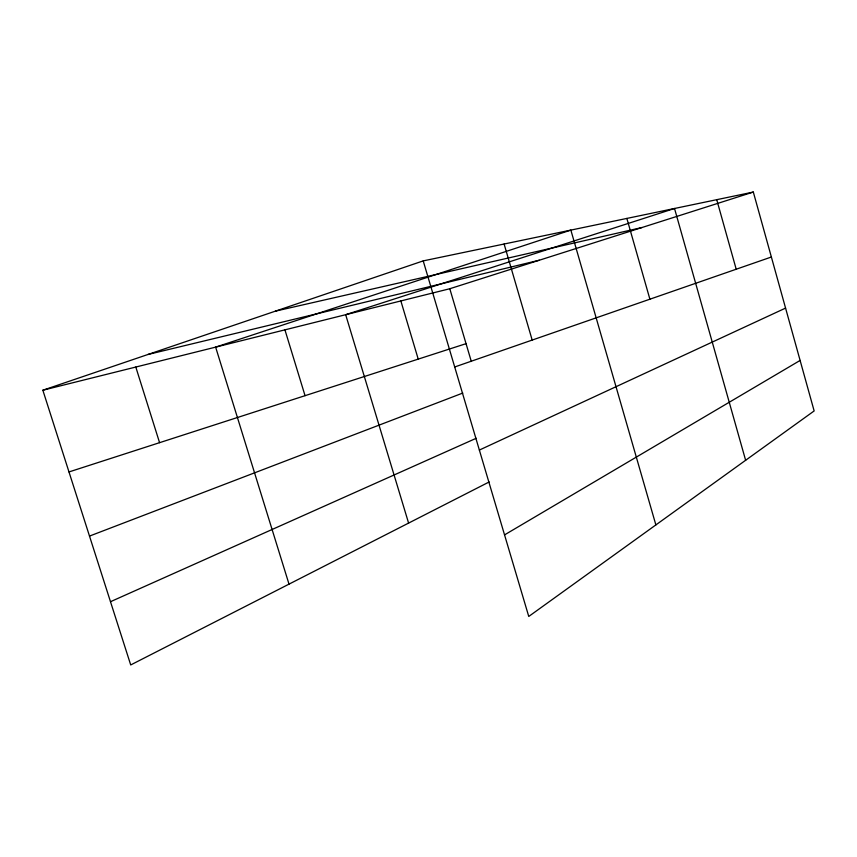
<?xml version="1.0" encoding="UTF-8"?>
<svg xmlns="http://www.w3.org/2000/svg" width="857" height="857" viewBox="0 0 857 857"><rect width="100%" height="100%" fill="white"/><g stroke="black" fill="none" stroke-linecap="round" stroke-linejoin="round"><path stroke-width="1.29" d="M504.548 534.886L800.117 360.433M489.176 481.955L130.714 664.946L42.85 390.224L423.208 260.892L753.324 192.054L814.15 410.942L528.758 616.451L423.208 260.892M479.363 450.064L785.569 308.102M110.489 601.71L476.213 438.281M89.503 536.086L462.78 393.063M454.703 366.978L771.375 257.014M68.989 471.939L466.047 343.668M42.85 390.224L449.796 288.734L753.324 192.054M147.897 354.498L539.342 260.207M275.376 311.155L641.936 227.534M135.802 367.042L159.573 442.673M289.013 584.142L215.632 347.128L570.858 230.105L655.873 524.923M284.931 329.849L305.049 395.677M408.596 523.091L345.671 314.701L674.523 208.487L745.633 460.284M400.851 300.936L418.227 359.115M449.796 288.734L471.318 361.472M504.109 244.02L532.176 340.068M626.863 218.428L649.895 299.2M716.731 199.681L736.206 269.227"/></g></svg>
